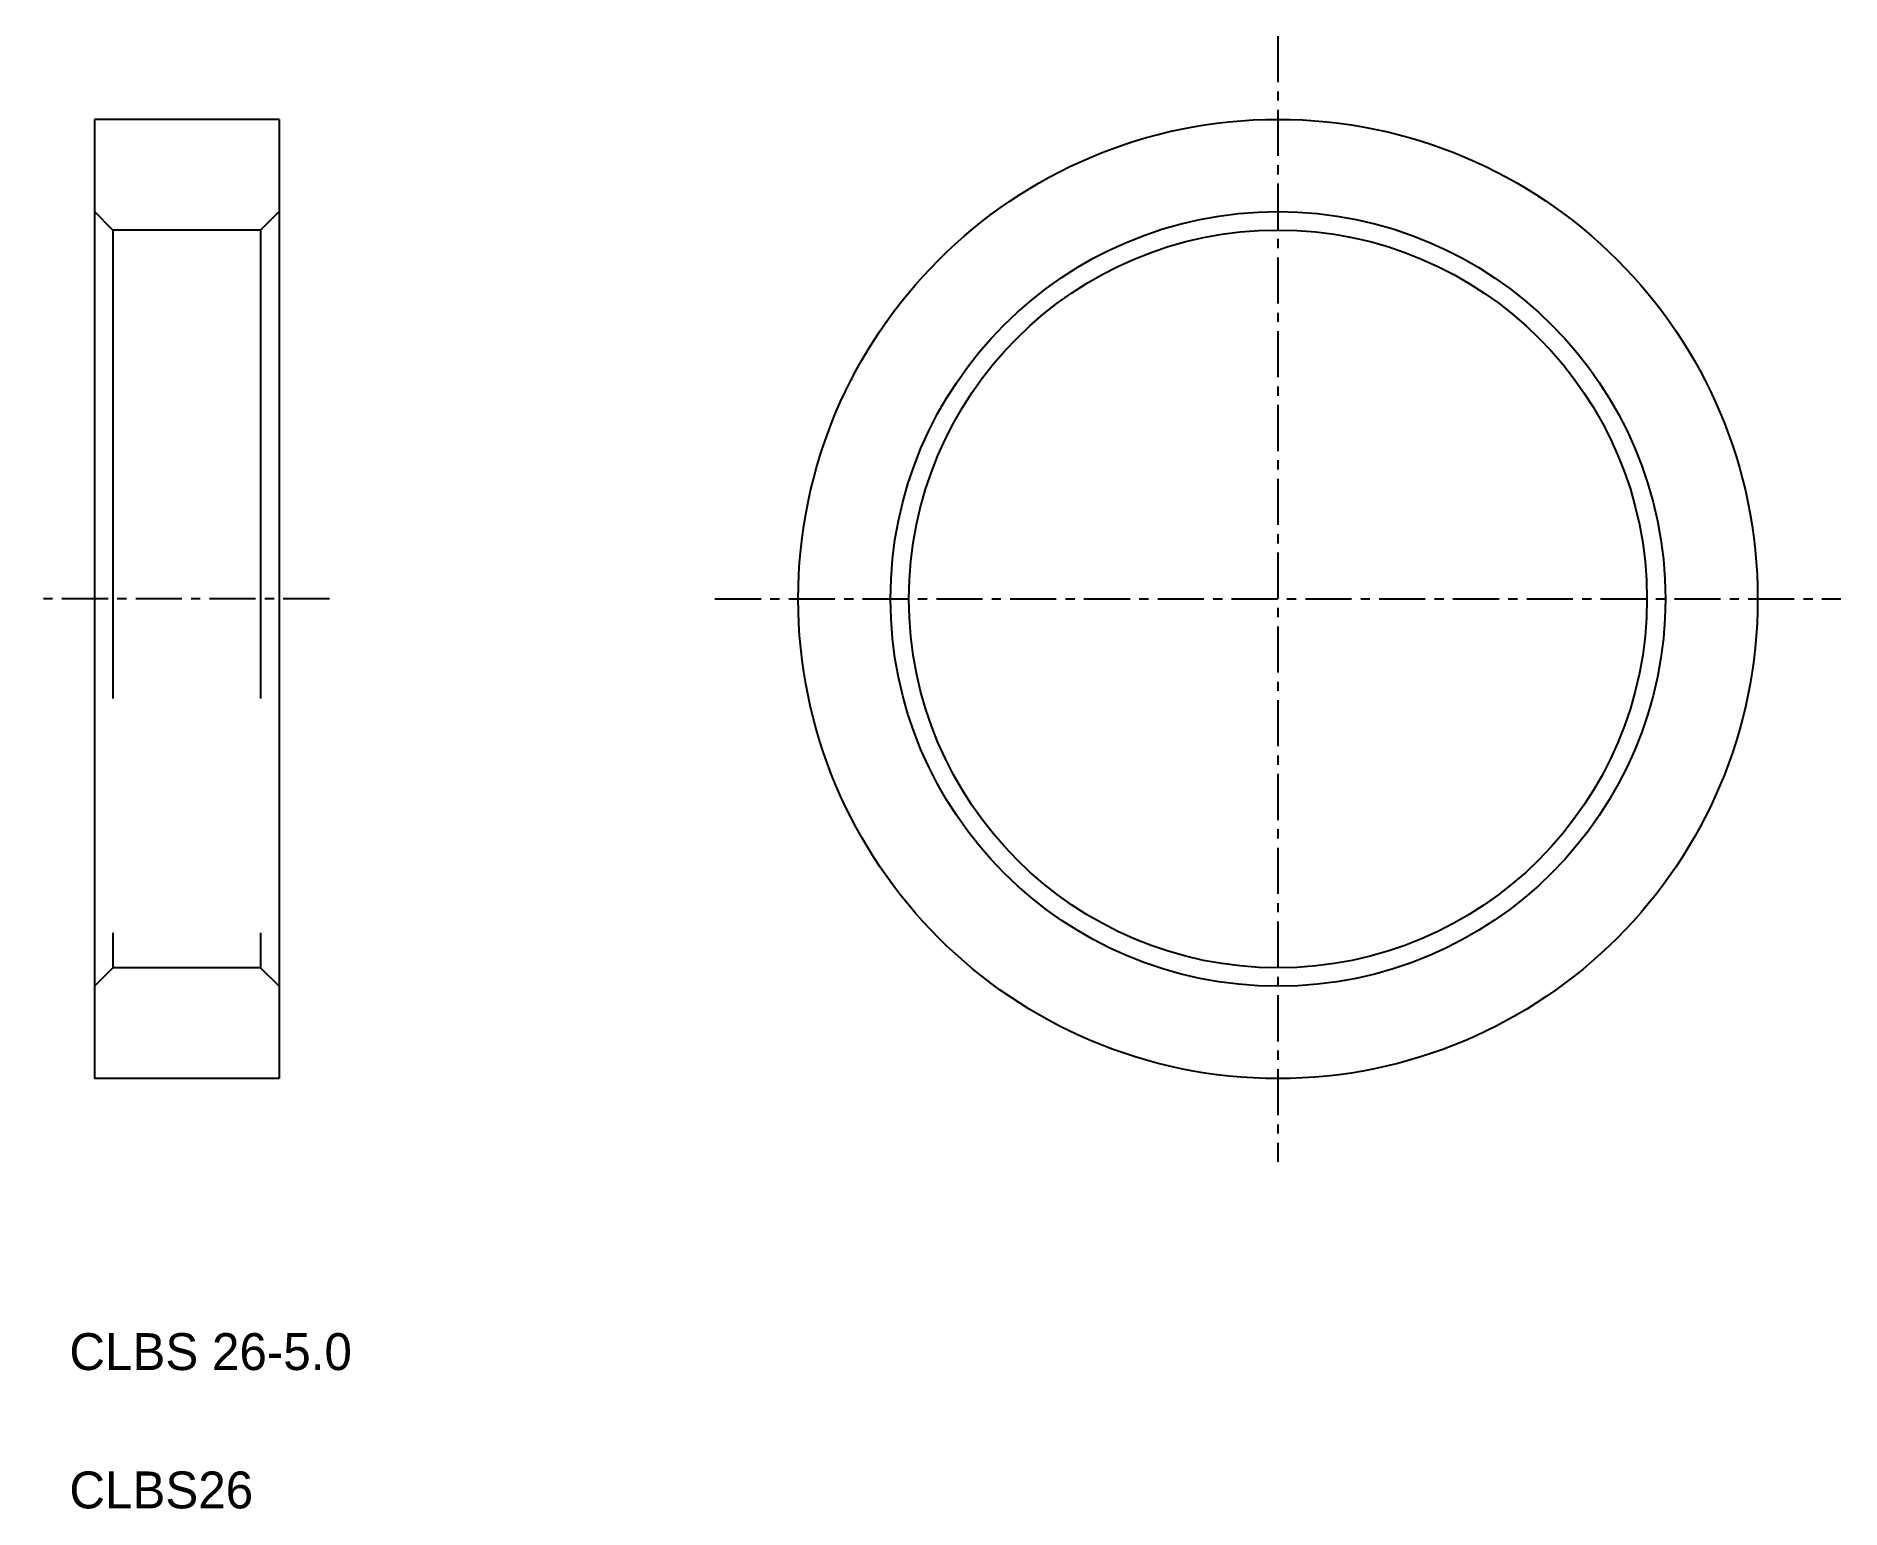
# Model space of a CAD drawing. Extents: x 148.7 to 197.7, y 81.1 to 121.
import ezdxf

# ---------------------------------------------------------------- set-up
doc = ezdxf.new("R2010")
doc.units = 0
doc.linetypes.add('CENTER', pattern=[2, 1.25, -0.25, 0.25, -0.25])
doc.linetypes.add('DASHED', pattern=[19.05, 12.7, -6.35])
doc.layers.get('0').update_dxf_attribs({"linetype": 'CONTINUOUS'})
doc.layers.add('CENTER', color=1, linetype='CENTER')

msp = doc.modelspace()

# ---------------------------------------------------------------- linework, layer by layer
for p, q in [((150.324, 118.743), (150.324, 92.743)), ((155.324, 118.743), (150.324, 118.743)), ((152.824, 118.743), (152.824, 118.743)), ((154.074, 118.743), (154.074, 118.743)), ((155.324, 118.743), (155.324, 92.743)), ((155.324, 92.743), (150.324, 92.743))]:
    msp.add_line(p, q)
at = {"color": 3, "linetype": 'DASHED'}
for p, q in [((150.824, 115.743), (150.324, 116.243)), ((154.824, 115.743), (155.324, 116.243)), ((150.824, 115.743), (150.824, 95.743)), ((154.824, 115.743), (150.824, 115.743)), ((154.824, 115.743), (154.824, 95.743)), ((150.824, 95.743), (150.324, 95.243)), ((154.824, 95.743), (150.824, 95.743)), ((154.824, 95.743), (155.324, 95.243))]:
    msp.add_line(p, q, dxfattribs=at)
for radius in [13, 10.5, 10]:
    msp.add_circle((182.396, 105.743), radius)
at = {"layer": 'CENTER', "color": 1, "linetype": 'CENTER'}
for p, q in [((182.396, 121), (182.396, 90.487)), ((156.69, 105.743), (148.741, 105.743)), ((167.139, 105.743), (197.652, 105.743))]:
    msp.add_line(p, q, dxfattribs=at)

# ---------------------------------------------------------------- texts
for s, p in [('CLBS 26-5.0', (149.643, 84.841)), ('CLBS26', (149.643, 81.091))]:
    msp.add_text(s, height=1).set_placement(p)

doc.saveas('drawing.dxf')
